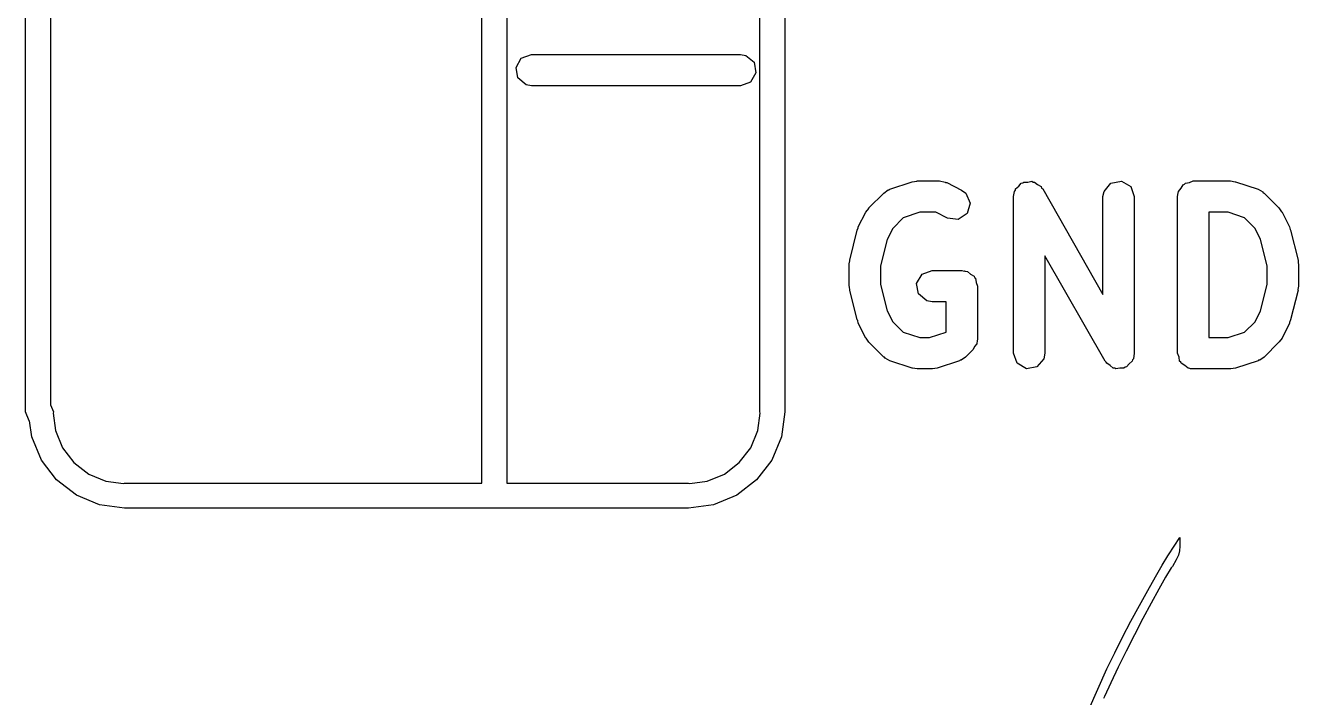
# Model space of a CAD drawing. Extents: x 93.8 to 150, y -109.7 to -90.2.
# Drawn here: x 102.84 to 108.93, y -104.53 to -101.31 of the extents above; entities that cross this region are included whole.
import ezdxf

# ---------------------------------------------------------------- set-up
doc = ezdxf.new("R2010")
doc.units = 0
doc.layers.add('BLACK', color=7, linetype='CONTINUOUS')

msp = doc.modelspace()

# ---------------------------------------------------------------- linework, layer by layer
at = {"layer": 'BLACK', "linetype": 'CONTINUOUS'}
for p, q in [((105.024, -103.5), (105.024, -96.52)), ((105.144, -96.52), (105.144, -103.5)), ((102.84, -103.16), (102.84, -96.86)), ((106.354, -103.16), (106.354, -96.86)), ((106.474, -96.86), (106.474, -103.16)), ((102.96, -96.8938), (102.96, -103.126)), ((105.188, -101.511), (105.213, -101.466)), ((105.213, -101.466), (105.262, -101.449)), ((105.262, -101.449), (106.262, -101.449)), ((106.262, -101.449), (106.287, -101.453)), ((106.287, -101.453), (106.327, -101.486)), ((106.327, -101.486), (106.335, -101.537)), ((105.197, -101.561), (105.188, -101.511)), ((105.236, -101.594), (105.197, -101.561)), ((106.335, -101.537), (106.31, -101.581)), ((105.262, -101.599), (105.236, -101.594)), ((106.262, -101.599), (105.262, -101.599)), ((106.31, -101.581), (106.262, -101.599)), ((107.084, -102.058), (107.106, -102.055)), ((107.106, -102.055), (107.108, -102.054)), ((107.108, -102.054), (107.215, -102.054)), ((107.215, -102.054), (107.241, -102.059)), ((107.638, -102.059), (107.657, -102.055)), ((107.657, -102.055), (107.663, -102.059)), ((108.035, -102.064), (108.085, -102.055)), ((108.085, -102.055), (108.13, -102.081)), ((108.411, -102.061), (108.429, -102.054)), ((108.429, -102.054), (108.608, -102.054)), ((108.608, -102.054), (108.63, -102.058)), ((106.876, -102.183), (106.948, -102.112)), ((106.948, -102.112), (106.969, -102.097)), ((106.969, -102.097), (106.973, -102.097)), ((106.973, -102.097), (106.977, -102.094)), ((106.977, -102.094), (107.084, -102.058)), ((107.241, -102.059), (107.244, -102.062)), ((107.244, -102.062), (107.249, -102.062)), ((107.249, -102.062), (107.32, -102.098)), ((107.32, -102.098), (107.341, -102.113)), ((107.341, -102.113), (107.361, -102.161)), ((107.569, -102.129), (107.573, -102.104)), ((107.573, -102.104), (107.578, -102.098)), ((107.578, -102.098), (107.579, -102.091)), ((107.579, -102.091), (107.594, -102.079)), ((107.594, -102.079), (107.606, -102.064)), ((107.606, -102.064), (107.613, -102.063)), ((107.613, -102.063), (107.618, -102.059)), ((107.618, -102.059), (107.638, -102.059)), ((107.663, -102.059), (107.67, -102.059)), ((107.67, -102.059), (107.684, -102.071)), ((107.684, -102.071), (107.701, -102.081)), ((107.701, -102.081), (107.703, -102.088)), ((107.703, -102.088), (107.709, -102.092)), ((107.709, -102.092), (107.997, -102.597)), ((107.997, -102.129), (108.002, -102.104)), ((108.002, -102.104), (108.035, -102.064)), ((108.13, -102.081), (108.147, -102.129)), ((108.355, -102.116), (108.357, -102.113)), ((108.356, -102.12), (108.355, -102.116)), ((108.357, -102.113), (108.359, -102.104)), ((108.359, -102.104), (108.371, -102.089)), ((108.371, -102.089), (108.381, -102.072)), ((108.381, -102.072), (108.387, -102.07)), ((108.387, -102.07), (108.392, -102.064)), ((108.392, -102.064), (108.411, -102.061)), ((108.63, -102.058), (108.632, -102.058)), ((108.632, -102.058), (108.739, -102.094)), ((108.739, -102.094), (108.762, -102.106)), ((108.762, -102.106), (108.764, -102.11)), ((108.764, -102.11), (108.768, -102.112)), ((108.768, -102.112), (108.839, -102.183)), ((107.361, -102.161), (107.347, -102.21)), ((107.569, -102.879), (107.569, -102.129)), ((107.997, -102.597), (107.997, -102.129)), ((108.147, -102.129), (108.147, -102.879)), ((108.354, -102.129), (108.356, -102.12)), ((108.354, -102.879), (108.354, -102.129)), ((106.826, -102.274), (106.862, -102.203)), ((106.862, -102.203), (106.876, -102.185)), ((106.876, -102.185), (106.876, -102.183)), ((107.041, -102.231), (106.991, -102.281)), ((107.12, -102.204), (107.041, -102.231)), ((107.197, -102.204), (107.12, -102.204)), ((107.253, -102.232), (107.197, -102.204)), ((107.304, -102.238), (107.253, -102.232)), ((107.347, -102.21), (107.304, -102.238)), ((108.504, -102.204), (108.504, -102.804)), ((108.596, -102.204), (108.504, -102.204)), ((108.674, -102.231), (108.596, -102.204)), ((108.725, -102.281), (108.674, -102.231)), ((108.839, -102.183), (108.852, -102.202)), ((108.852, -102.202), (108.854, -102.203)), ((108.854, -102.203), (108.889, -102.274)), ((106.785, -102.433), (106.821, -102.29)), ((106.821, -102.29), (106.826, -102.278)), ((106.826, -102.278), (106.826, -102.274)), ((106.991, -102.281), (106.964, -102.334)), ((108.751, -102.334), (108.725, -102.281)), ((108.889, -102.274), (108.893, -102.287)), ((108.893, -102.287), (108.895, -102.29)), ((108.895, -102.29), (108.931, -102.433)), ((106.964, -102.334), (106.933, -102.46)), ((108.783, -102.46), (108.751, -102.334)), ((108.007, -102.916), (107.719, -102.412)), ((107.719, -102.412), (107.719, -102.879)), ((106.783, -102.451), (106.785, -102.436)), ((106.783, -102.558), (106.783, -102.451)), ((106.785, -102.436), (106.785, -102.433)), ((106.933, -102.46), (106.933, -102.549)), ((107.131, -102.5), (107.179, -102.483)), ((107.179, -102.483), (107.322, -102.483)), ((107.322, -102.483), (107.332, -102.485)), ((107.332, -102.485), (107.335, -102.484)), ((107.335, -102.484), (107.338, -102.486)), ((108.783, -102.549), (108.783, -102.46)), ((108.931, -102.433), (108.932, -102.447)), ((108.932, -102.447), (108.933, -102.451)), ((108.933, -102.451), (108.933, -102.558)), ((107.105, -102.545), (107.131, -102.5)), ((107.114, -102.595), (107.105, -102.545)), ((107.338, -102.486), (107.348, -102.487)), ((107.348, -102.487), (107.363, -102.5)), ((107.363, -102.5), (107.38, -102.51)), ((107.38, -102.51), (107.382, -102.516)), ((107.382, -102.516), (107.387, -102.52)), ((107.387, -102.52), (107.39, -102.54)), ((107.39, -102.54), (107.397, -102.558)), ((106.784, -102.561), (106.783, -102.558)), ((106.785, -102.576), (106.784, -102.561)), ((106.821, -102.719), (106.785, -102.576)), ((106.933, -102.549), (106.964, -102.675)), ((107.154, -102.628), (107.114, -102.595)), ((107.397, -102.558), (107.397, -102.808)), ((108.751, -102.675), (108.783, -102.549)), ((108.931, -102.576), (108.895, -102.719)), ((108.933, -102.558), (108.93, -102.573)), ((108.93, -102.573), (108.931, -102.576)), ((107.179, -102.633), (107.154, -102.628)), ((107.247, -102.633), (107.179, -102.633)), ((107.247, -102.777), (107.247, -102.633)), ((106.823, -102.722), (106.821, -102.719)), ((106.826, -102.734), (106.823, -102.722)), ((106.964, -102.675), (106.991, -102.728)), ((108.725, -102.728), (108.751, -102.675)), ((108.895, -102.719), (108.89, -102.731)), ((106.862, -102.806), (106.826, -102.734)), ((106.991, -102.728), (107.041, -102.778)), ((107.041, -102.778), (107.12, -102.804)), ((107.167, -102.804), (107.246, -102.778)), ((107.246, -102.778), (107.247, -102.777)), ((108.596, -102.804), (108.674, -102.778)), ((108.674, -102.778), (108.725, -102.728)), ((108.889, -102.734), (108.854, -102.806)), ((108.89, -102.731), (108.889, -102.734)), ((106.863, -102.807), (106.862, -102.806)), ((106.876, -102.825), (106.863, -102.807)), ((106.948, -102.897), (106.876, -102.825)), ((107.12, -102.804), (107.167, -102.804)), ((107.382, -102.846), (107.375, -102.861)), ((107.393, -102.834), (107.382, -102.846)), ((107.395, -102.817), (107.393, -102.834)), ((107.397, -102.814), (107.395, -102.817)), ((107.397, -102.808), (107.396, -102.812)), ((107.396, -102.812), (107.397, -102.814)), ((108.504, -102.804), (108.596, -102.804)), ((108.839, -102.825), (108.768, -102.897)), ((108.84, -102.824), (108.839, -102.825)), ((108.854, -102.806), (108.84, -102.824)), ((106.952, -102.898), (106.948, -102.897)), ((106.954, -102.902), (106.952, -102.898)), ((106.977, -102.915), (106.954, -102.902)), ((107.339, -102.897), (107.318, -102.912)), ((107.375, -102.861), (107.339, -102.897)), ((107.586, -102.927), (107.569, -102.879)), ((107.714, -102.905), (107.681, -102.944)), ((107.719, -102.879), (107.714, -102.905)), ((108.138, -102.91), (108.137, -102.917)), ((108.143, -102.905), (108.138, -102.91)), ((108.147, -102.879), (108.143, -102.905)), ((108.361, -102.898), (108.354, -102.879)), ((108.364, -102.917), (108.361, -102.898)), ((108.768, -102.897), (108.747, -102.912)), ((107.084, -102.95), (106.977, -102.915)), ((107.086, -102.95), (107.084, -102.95)), ((107.108, -102.954), (107.086, -102.95)), ((107.179, -102.954), (107.108, -102.954)), ((107.181, -102.954), (107.179, -102.954)), ((107.203, -102.95), (107.181, -102.954)), ((107.31, -102.915), (107.203, -102.95)), ((107.314, -102.912), (107.31, -102.915)), ((107.318, -102.912), (107.314, -102.912)), ((107.631, -102.953), (107.586, -102.927)), ((107.681, -102.944), (107.631, -102.953)), ((108.012, -102.921), (108.007, -102.916)), ((108.015, -102.927), (108.012, -102.921)), ((108.031, -102.937), (108.015, -102.927)), ((108.046, -102.95), (108.031, -102.937)), ((108.053, -102.95), (108.046, -102.95)), ((108.059, -102.953), (108.053, -102.95)), ((108.078, -102.95), (108.059, -102.953)), ((108.097, -102.95), (108.078, -102.95)), ((108.103, -102.945), (108.097, -102.95)), ((108.11, -102.944), (108.103, -102.945)), ((108.122, -102.929), (108.11, -102.944)), ((108.137, -102.917), (108.122, -102.929)), ((108.37, -102.921), (108.364, -102.917)), ((108.372, -102.927), (108.37, -102.921)), ((108.389, -102.937), (108.372, -102.927)), ((108.404, -102.95), (108.389, -102.937)), ((108.413, -102.951), (108.404, -102.95)), ((108.416, -102.953), (108.413, -102.951)), ((108.42, -102.953), (108.416, -102.953)), ((108.429, -102.954), (108.42, -102.953)), ((108.608, -102.954), (108.429, -102.954)), ((108.609, -102.954), (108.608, -102.954)), ((108.632, -102.95), (108.609, -102.954)), ((108.739, -102.915), (108.632, -102.95)), ((108.742, -102.912), (108.739, -102.915)), ((108.747, -102.912), (108.742, -102.912)), ((102.96, -103.126), (102.974, -103.16)), ((102.858, -103.202), (102.84, -103.16)), ((102.86, -103.203), (102.858, -103.202)), ((102.87, -103.279), (102.86, -103.203)), ((102.974, -103.16), (102.972, -103.165)), ((102.972, -103.165), (102.983, -103.249)), ((106.345, -103.249), (106.356, -103.165)), ((106.356, -103.165), (106.354, -103.16)), ((106.474, -103.16), (106.458, -103.279)), ((102.983, -103.249), (103.017, -103.331)), ((106.311, -103.331), (106.345, -103.249)), ((102.916, -103.39), (102.87, -103.279)), ((103.017, -103.331), (103.072, -103.402)), ((106.256, -103.402), (106.311, -103.331)), ((106.458, -103.279), (106.412, -103.39)), ((102.989, -103.485), (102.916, -103.39)), ((106.412, -103.39), (106.339, -103.485)), ((103.072, -103.402), (103.143, -103.457)), ((103.143, -103.457), (103.225, -103.491)), ((106.103, -103.491), (106.185, -103.457)), ((106.185, -103.457), (106.256, -103.402)), ((103.084, -103.558), (102.989, -103.485)), ((103.225, -103.491), (103.309, -103.502)), ((103.309, -103.502), (103.314, -103.5)), ((103.314, -103.5), (105.024, -103.5)), ((105.144, -103.5), (106.014, -103.5)), ((106.014, -103.5), (106.019, -103.502)), ((106.019, -103.502), (106.103, -103.491)), ((106.339, -103.485), (106.244, -103.558)), ((103.195, -103.604), (103.084, -103.558)), ((106.244, -103.558), (106.133, -103.604)), ((103.314, -103.62), (103.195, -103.604)), ((105.084, -103.62), (103.314, -103.62)), ((106.014, -103.62), (105.084, -103.62)), ((106.133, -103.604), (106.014, -103.62)), ((106.014, -103.62), (106.014, -103.62)), ((108.31, -103.844), (108.365, -103.761)), ((108.365, -103.761), (108.365, -103.802)), ((108.365, -103.802), (108.364, -103.825)), ((108.28, -103.893), (108.307, -103.849)), ((108.307, -103.849), (108.31, -103.844)), ((108.347, -103.868), (108.329, -103.899)), ((108.358, -103.845), (108.347, -103.868)), ((108.364, -103.825), (108.358, -103.845)), ((108.248, -103.949), (108.28, -103.893)), ((108.324, -103.906), (108.297, -103.951)), ((108.329, -103.899), (108.324, -103.906)), ((108.211, -104.014), (108.248, -103.949)), ((108.297, -103.951), (108.264, -104.008)), ((108.172, -104.086), (108.211, -104.014)), ((108.264, -104.008), (108.227, -104.075)), ((108.131, -104.161), (108.172, -104.086)), ((108.227, -104.075), (108.188, -104.148)), ((108.091, -104.238), (108.131, -104.161)), ((108.188, -104.148), (108.148, -104.226)), ((108.053, -104.313), (108.091, -104.238)), ((108.148, -104.226), (108.108, -104.305)), ((108.108, -104.305), (108.07, -104.382)), ((108.016, -104.389), (108.053, -104.313)), ((107.929, -104.585), (108.016, -104.389)), ((108.07, -104.382), (108.035, -104.456)), ((108.035, -104.456), (108.005, -104.522)), ((108.005, -104.522), (108, -104.532))]:
    msp.add_line(p, q, dxfattribs=at)

doc.saveas('drawing.dxf')
